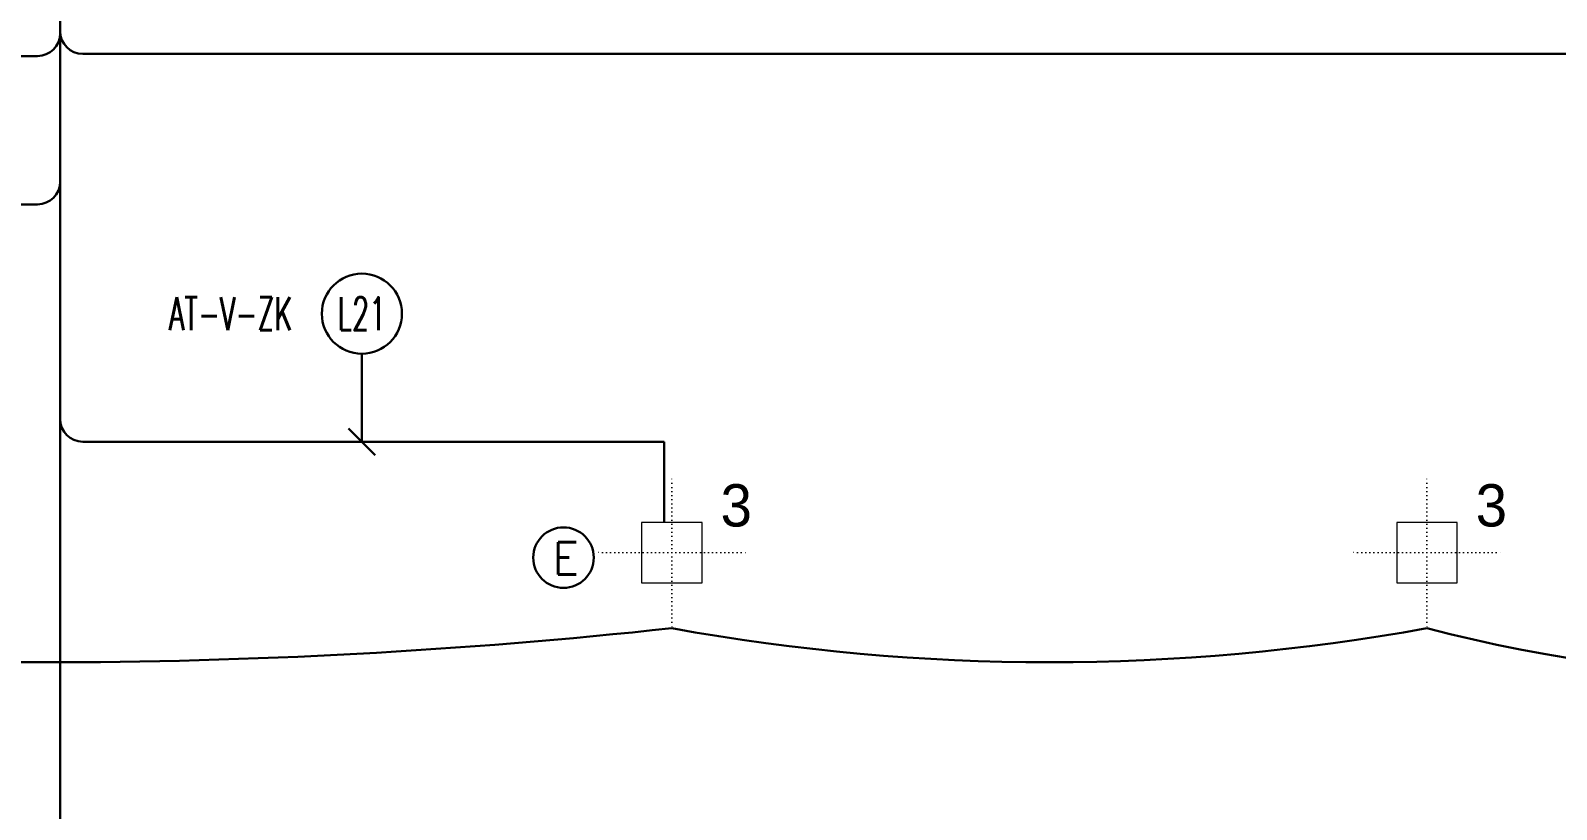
# Model space of a CAD drawing. Extents: x -2012 to 34975, y -1043 to 8321.
# Drawn here: x 3581 to 4086, y 2853 to 3110 of the extents above; entities that cross this region are included whole.
import ezdxf
from ezdxf.enums import TextEntityAlignment as Align

# ---------------------------------------------------------------- set-up
doc = ezdxf.new("R2010")
doc.units = 0
doc.header["$LTSCALE"] = 25
doc.linetypes.add('DOT2', pattern=[0.125, 0, -0.125])
doc.layers.get('0').update_dxf_attribs({"color": 9, "lineweight": 9})
for name, color, linetype, lineweight in [('31', 9, 'Continuous', 9), ('E-ACİL AYDINLATMA KİTİ', 7, 'Continuous', 30), ('E-KABLO', 7, 'Continuous', 30), ('E-LİNYE', 7, 'Continuous', 30)]:
    doc.layers.add(name, color=color, linetype=linetype, lineweight=lineweight)
doc.styles.add('E-YAZI', font='txttw.shx')
doc.styles.add('TX-TEXT', font='')
doc.styles.get('TX-TEXT').set_extended_font_data('TrSah Futura Lt BT')

# ---------------------------------------------------------------- blocks, each defined once
blk = doc.blocks.new('p-bur-vw- aydınlatma 3')
at = {"linetype": 'DOT2', "ltscale": 0.4}
for q in [(0, 25), (-25, 0), (0, -25), (25, 0)]:
    blk.add_line((0, 0), q, dxfattribs=at)
at = {"linetype": 'ByBlock'}
blk.add_lwpolyline([(0, 10), (-10, 10), (-10, -10), (10, -10), (10, 10), (0, 10)], dxfattribs=at)
at = {"insert": (16.13, 22.65), "char_height": 14, "width": 14.596, "attachment_point": 1, "style": 'TX-TEXT'}
blk.add_mtext('3', dxfattribs=at)
blk = doc.blocks.new('100_ACİL AYDINLATMA KİTİ')
at = {"layer": 'E-ACİL AYDINLATMA KİTİ', "color": 3}
blk.add_circle((0, 0), 1.251, dxfattribs=at)
at = {"layer": 'E-ACİL AYDINLATMA KİTİ', "color": 3, "style": 'E-YAZI'}
blk.add_text('E', height=1.34, dxfattribs=at).set_placement((-0.448, -0.694))

msp = doc.modelspace()

# ---------------------------------------------------------------- linework, layer by layer
at = {"layer": 'E-KABLO', "color": 6}
for p, q in [((3590.84, 3228.12), (3590.84, 3110)), ((3590.84, 3110), (3590.84, 2981.69)), ((3598.34, 3102.5), (4379.39, 3102.5)), ((3339.65, 3101.81), (3583.34, 3101.81)), ((3590.84, 2981.69), (3590.84, 2836.77)), ((3790.84, 2974.19), (3598.34, 2974.19)), ((3790.84, 2947.5), (3790.84, 2974.19))]:
    msp.add_line(p, q, dxfattribs=at)
at = {"layer": 'E-KABLO', "color": 4}
msp.add_line((3547.54, 3052.74), (3583.34, 3052.74), dxfattribs=at)
at = {"layer": 'E-KABLO', "color": 6}
for centre, radius, start, end in [((3583.34, 3109.31), 7.5, 270, 0), ((3598.34, 3110), 7.5, 180, 270), ((3598.34, 2981.69), 7.5, 180, 270), ((3584.59, 4837.32), 1936.11, 263.81037, 276.18963), ((3918.34, 3600.54), 699.31, 259.70311, 280.29689), ((4168.34, 3389.46), 493.07, 255.3144, 284.6856)]:
    msp.add_arc(centre, radius, start, end, dxfattribs=at)
at = {"layer": 'E-KABLO', "color": 4}
msp.add_arc((3583.34, 3060.24), 7.5, 270, 0, dxfattribs=at)
at = {"layer": 'E-LİNYE', "color": 7, "linetype": 'Continuous'}
for p, q in [((3690.74, 3003.3), (3690.74, 2974.19)), ((3695.16, 2969.77), (3686.33, 2978.61))]:
    msp.add_line(p, q, dxfattribs=at)
msp.add_circle((3690.74, 3016.56), 13.26, dxfattribs=at)

# ---------------------------------------------------------------- block references
at = {"layer": '31', "linetype": 'ByBlock'}
for p in [(3793.34, 2937.5), (4043.34, 2937.5)]:
    msp.add_blockref('p-bur-vw- aydınlatma 3', p, dxfattribs=at)
at = {"layer": 'E-ACİL AYDINLATMA KİTİ', "xscale": 8, "yscale": 8, "zscale": 8}
msp.add_blockref('100_ACİL AYDINLATMA KİTİ', (3757.48, 2935.85), dxfattribs=at)

# ---------------------------------------------------------------- texts
at = {"layer": 'E-LİNYE', "color": 3, "linetype": 'Continuous', "style": 'E-YAZI', "width": 0.6}
for s, p in [('AT-V-ZK', (3647.3, 3016.56)), ('L21', (3690.74, 3016.56))]:
    msp.add_text(s, height=10.938, dxfattribs=at).set_placement(p, align=Align.MIDDLE_CENTER)

doc.saveas('drawing.dxf')
